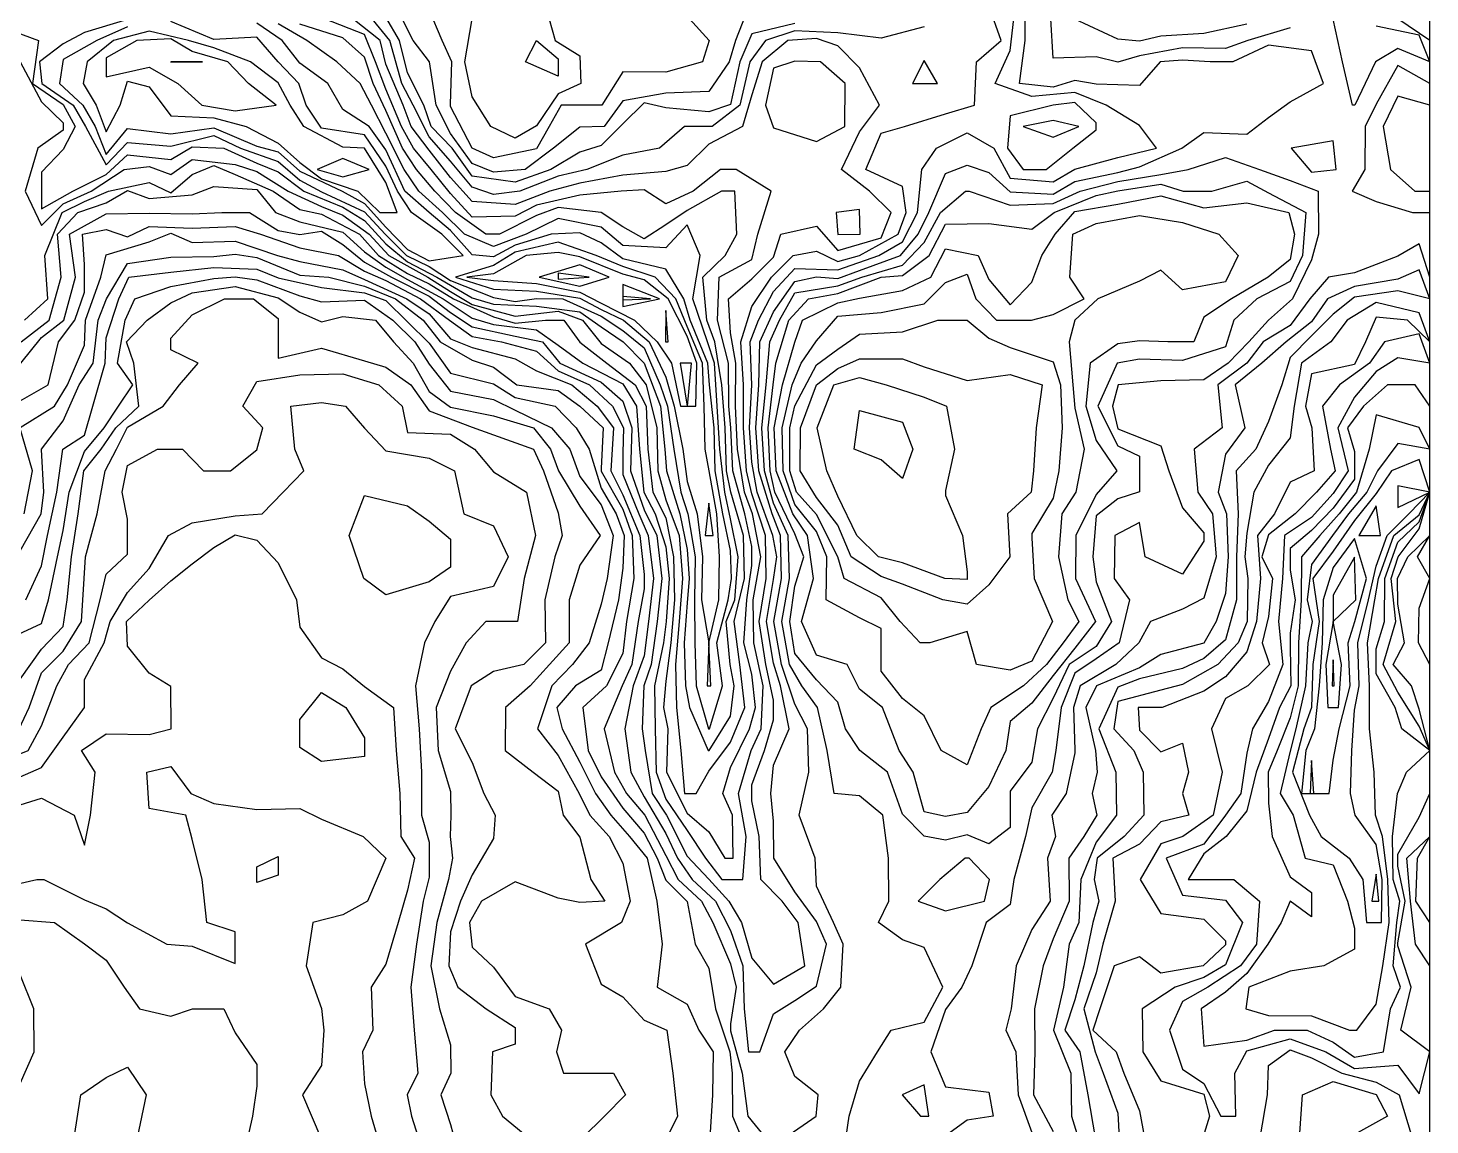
# Model space of a CAD drawing. Header units: metres. Extents: x -40 to 16440, y -40 to 16680.
# Drawn here: x 11230 to 16440, y 2048 to 6126 of the extents above; entities that cross this region are included whole.
import ezdxf

# ---------------------------------------------------------------- set-up
doc = ezdxf.new("R2010")
doc.units = ezdxf.units.M
doc.layers.add('CURVAS_INTERMEDIARIAS_50M', color=8, linetype='CONTINUOUS')
doc.layers.add('CURVAS_MESTRAS_250M', color=1, linetype='CONTINUOUS')

msp = doc.modelspace()

# ---------------------------------------------------------------- linework, layer by layer
at = {"layer": 'CURVAS_INTERMEDIARIAS_50M'}
for points in [[(11203.04, 4880), (11280, 4975.38), (11363.36, 5040), (11406.04, 5200), (11383.8, 5360), (11520, 5435.93), (11680, 5437.3), (11840, 5435.04), (11949.85, 5440), (12053.29, 5440), (12160, 5373.21), (12240, 5359.06), (12320, 5371.12), (12400, 5321.29), (12480, 5256.17), (12580.42, 5200), (12720, 5129.08), (12800, 5068.14), (12880, 5015.25), (13040, 4981.04), (13142.2, 4960), (13206.74, 4880), (13360, 4809.62), (13440, 4739.4), (13474.27, 4640), (13468.88, 4480), (13520, 4334.78), (13566.42, 4240), (13584.8, 4080), (13568.45, 3920), (13545.2, 3760), (13517.81, 3680), (13512.15, 3520), (13523.48, 3440), (13549.51, 3280), (13602.29, 3200), (13680, 3047.02), (13760, 2961.07), (13834.12, 2880), (13881.19, 2800), (13920, 2667.32), (14000, 2571.41), (14117.21, 2640), (14117.21, 2640), (14091.92, 2800), (14032.02, 2880), (13953.35, 2960), (13947.02, 3120), (13920, 3252.46), (13920, 3312.13), (13966.37, 3440), (14000, 3553.89), (14000, 3626.83), (13971.44, 3760), (13947.25, 3920), (13972.55, 4080), (13971.04, 4240), (13920, 4394.32), (13900.46, 4480), (13888.33, 4640), (13889.18, 4800), (13878.43, 4960), (13920, 5091.44), (13992.77, 5200), (14073.46, 5280), (14160, 5296.9), (14240, 5258.21), (14320, 5280.88), (14463.12, 5360), (14493.64, 5440), (14480, 5536.66), (14343.31, 5600), (14400, 5734.75), (14487.65, 5760), (14640, 5807.52), (14747.2, 5840), (14754.85, 6000), (14846.43, 6080), (14800, 6209.41)], [(13920, 6236.17), (13858.72, 6080), (13835.88, 6000), (13760, 5890.19), (13600, 5884.48), (13440, 5855.67), (13371.44, 5760), (13280, 5757.58), (13182.35, 5680), (13076.83, 5600), (12960, 5590.03), (12880, 5623.17), (12800, 5733.5), (12746.33, 5840), (12721.87, 6000), (12661.02, 6080), (12620.04, 6160)], [(14042.11, 2000), (14158.66, 2080), (14166.48, 2160), (14080, 2227.88), (14042.99, 2320), (14096.65, 2400), (14185.68, 2480), (14250.53, 2560), (14259.57, 2720), (14223.09, 2800), (14160, 2935.59), (14155.35, 3040), (14095.69, 3200), (14132.14, 3360), (14126.17, 3520), (14080, 3612.5), (14030.44, 3760), (14001.65, 3920), (14030.42, 4080), (14026.47, 4240), (13994.9, 4320), (13945.87, 4480), (13934.35, 4640), (13946.27, 4800), (13949.44, 4960), (14000, 5070.82), (14080, 5183.48), (14160, 5201.55), (14240, 5195.57), (14320, 5224.53), (14472.35, 5280), (14538.43, 5360), (14578.09, 5440), (14640, 5585.86), (14720, 5616.04), (14800, 5589.66), (14880, 5517.48), (15040, 5508.2), (15120, 5555.82), (15280, 5589.63), (15360, 5609.75), (15518.44, 5680), (15600, 5738.04), (15760, 5731.89), (15840, 5794.09), (15920, 5851.93), (16044.05, 5920), (16000, 6041.41), (15840, 6062.56), (15707.72, 6000), (15623, 6000), (15520, 6006.93), (15437.52, 6000), (15360, 5912.7), (15200, 5917.37), (15120, 5930.62), (15040, 5906), (14913.99, 5920), (14935.52, 6080), (14934.07, 6240)], [(16440, 1920), (16440, 2080), (16440, 2240), (16440, 2400), (16440, 2560), (16440, 2720), (16440, 2880), (16440, 3040), (16440, 3200), (16440, 3360), (16440, 3520), (16440, 3680), (16440, 3840), (16440, 4000), (16440, 4160), (16440, 4320), (16440, 4480), (16440, 4640), (16440, 4800), (16440, 4960), (16440, 5120), (16440, 5280), (16440, 5440), (16440, 5600), (16440, 5760), (16440, 5920), (16440, 6080), (16440, 6240)], [(16440, 1920), (16440, 2080), (16440, 2240), (16440, 2400), (16440, 2560), (16440, 2720), (16440, 2880), (16440, 3040), (16440, 3200), (16440, 3360), (16440, 3520), (16440, 3680), (16440, 3840), (16440, 4000), (16440, 4160), (16440, 4320), (16440, 4480), (16440, 4640), (16440, 4800), (16440, 4960), (16440, 5120), (16440, 5280), (16440, 5440), (16440, 5600), (16440, 5760), (16440, 5920), (16440, 6080), (16440, 6240)], [(16440, 1920), (16440, 2080), (16440, 2240), (16440, 2400), (16440, 2560), (16440, 2720), (16440, 2880), (16440, 3040), (16440, 3200), (16440, 3360), (16440, 3520), (16440, 3680), (16440, 3840), (16440, 4000), (16440, 4160), (16440, 4320), (16440, 4480), (16440, 4640), (16440, 4800), (16440, 4960), (16440, 5120), (16440, 5280), (16440, 5440), (16440, 5600), (16440, 5760), (16440, 5920), (16440, 6080), (16440, 6240)], [(16440, 1920), (16440, 2080), (16440, 2240), (16440, 2400), (16440, 2560), (16440, 2720), (16440, 2880), (16440, 3040), (16440, 3200), (16440, 3360), (16440, 3520), (16440, 3680), (16440, 3840), (16440, 4000), (16440, 4160), (16440, 4320), (16440, 4480), (16440, 4640), (16440, 4800), (16440, 4960), (16440, 5120), (16440, 5280), (16440, 5440), (16440, 5600), (16440, 5760), (16440, 5920), (16440, 6080), (16440, 6240)], [(16440, 1920), (16440, 2080), (16440, 2240), (16440, 2400), (16440, 2560), (16440, 2720), (16440, 2880), (16440, 3040), (16440, 3200), (16440, 3360), (16440, 3520), (16440, 3680), (16440, 3840), (16440, 4000), (16440, 4160), (16440, 4320), (16440, 4480), (16440, 4640), (16440, 4800), (16440, 4960), (16440, 5120), (16440, 5280), (16440, 5440), (16440, 5600), (16440, 5760), (16440, 5920), (16440, 6080), (16440, 6240)], [(16440, 1920), (16440, 2080), (16440, 2240), (16440, 2400), (16440, 2560), (16440, 2720), (16440, 2880), (16440, 3040), (16440, 3200), (16440, 3360), (16440, 3520), (16440, 3680), (16440, 3840), (16440, 4000), (16440, 4160), (16440, 4320), (16440, 4480), (16440, 4640), (16440, 4800), (16440, 4960), (16440, 5120), (16440, 5280), (16440, 5440), (16440, 5600), (16440, 5760), (16440, 5920), (16440, 6080), (16440, 6240)], [(16440, 1920), (16440, 2080), (16440, 2240), (16440, 2400), (16440, 2560), (16440, 2720), (16440, 2880), (16440, 3040), (16440, 3200), (16440, 3360), (16440, 3520), (16440, 3680), (16440, 3840), (16440, 4000), (16440, 4160), (16440, 4320), (16440, 4480), (16440, 4640), (16440, 4800), (16440, 4960), (16440, 5120), (16440, 5280), (16440, 5440), (16440, 5600), (16440, 5760), (16440, 5920), (16440, 6080), (16440, 6240)], [(16440, 1920), (16440, 2080), (16440, 2240), (16440, 2400), (16440, 2560), (16440, 2720), (16440, 2880), (16440, 3040), (16440, 3200), (16440, 3360), (16440, 3520), (16440, 3680), (16440, 3840), (16440, 4000), (16440, 4160), (16440, 4320), (16440, 4480), (16440, 4640), (16440, 4800), (16440, 4960), (16440, 5120), (16440, 5280), (16440, 5440), (16440, 5600), (16440, 5760), (16440, 5920), (16440, 6080), (16440, 6240)], [(16440, 1920), (16440, 2080), (16440, 2240), (16440, 2400), (16440, 2560), (16440, 2720), (16440, 2880), (16440, 3040), (16440, 3200), (16440, 3360), (16440, 3520), (16440, 3680), (16440, 3840), (16440, 4000), (16440, 4160), (16440, 4320), (16440, 4480), (16440, 4640), (16440, 4800), (16440, 4960), (16440, 5120), (16440, 5280), (16440, 5440), (16440, 5600), (16440, 5760), (16440, 5920), (16440, 6080), (16440, 6240)], [(16440, 1920), (16440, 2080), (16440, 2240), (16440, 2400), (16440, 2560), (16440, 2720), (16440, 2880), (16440, 3040), (16440, 3200), (16440, 3360), (16440, 3520), (16440, 3680), (16440, 3840), (16440, 4000), (16440, 4160), (16440, 4320), (16440, 4480), (16440, 4640), (16440, 4800), (16440, 4960), (16440, 5120), (16440, 5280), (16440, 5440), (16440, 5600), (16440, 5760), (16440, 5920), (16440, 6080), (16440, 6240)], [(11200, 4740.15), (11305.2, 4800), (11342.7, 4960), (11403.32, 5040), (11440, 5143.9), (11440, 5246.86), (11432.48, 5360), (11520, 5377.76), (11600, 5350.18), (11680, 5387.99), (11840, 5382.75), (12000, 5388.92), (12093.23, 5360), (12240, 5308.85), (12383.28, 5280), (12480, 5222.52), (12560, 5187.4), (12688.52, 5120), (12796.72, 5040), (12880, 4979.47), (12988.81, 4960), (13120, 4924.54), (13200, 4851.29), (13316.58, 4800), (13402.15, 4720), (13443.32, 4640), (13440, 4546.34), (13440, 4466.06), (13500.15, 4320), (13534.26, 4240), (13553.92, 4080), (13535.44, 3920), (13520, 3792.25), (13478.15, 3680), (13447.31, 3520), (13469.6, 3360), (13520, 3267.19), (13600, 3131.31), (13643.6, 3040), (13697.69, 2960), (13784.7, 2880), (13840, 2770.99), (13885.84, 2640), (13891.56, 2480), (13907.6, 2320), (13949.36, 2320), (13949.36, 2320), (14000, 2461.52), (14080, 2510.06), (14160, 2563.51), (14197.21, 2720), (14160, 2803.86), (14080, 2915.13), (14001.29, 3040), (14000, 3177.35), (13990.71, 3280), (14000, 3385.1), (14059.03, 3520), (14025.77, 3680), (14000, 3764.33), (13974.38, 3920), (14000, 4075.59), (14012.53, 4160), (13998.26, 4240), (13939.79, 4400), (13920, 4512.7), (13911.46, 4640), (13919.75, 4800), (13913.14, 4960), (13945.12, 5040), (14000, 5146.15), (14080, 5232.06), (14240, 5226.61), (14392.15, 5280), (14480, 5331.05), (14535.79, 5440), (14551.07, 5600), (14605.9, 5680), (14720, 5736.41), (14819.23, 5680), (14880, 5568.51), (15040, 5554.36), (15120, 5601.18), (15280, 5645.06), (15423.33, 5680), (15360, 5764.25), (15236.51, 5840), (15120, 5886.58), (14960, 5871.16), (14824.69, 5920), (14880, 6043.03), (14893.58, 6160)], [(11203.88, 4960), (11307.79, 5040), (11352.9, 5200), (11339.82, 5360), (11414.66, 5440), (11520, 5476.02), (11600, 5521.87), (11680, 5492.47), (11840, 5505.5), (11920, 5537.61), (12080, 5526.46), (12149.83, 5440), (12240, 5406.22), (12400, 5367.76), (12480, 5293.95), (12560, 5237.19), (12640, 5191.21), (12773.04, 5120), (12880, 5047.76), (12960, 5024.42), (13120, 5004.22), (13200, 4946.88), (13291.52, 4880), (13440, 4802.76), (13491.1, 4720), (13501.9, 4560), (13518.8, 4400), (13560.41, 4320), (13600, 4196.81), (13612.55, 4080), (13601.08, 3920), (13591.45, 3840), (13557.48, 3680), (13560.85, 3520), (13564.23, 3360), (13600, 3259.51), (13680, 3142.64), (13747.33, 3040), (13807.94, 2960), (13885.95, 2960), (13885.95, 2960), (13898.58, 3120), (13870.48, 3280), (13917.47, 3440), (13954.27, 3520), (13961.59, 3680), (13926.69, 3840), (13924.72, 4000), (13953.08, 4160), (13922.55, 4320), (13892.49, 4400), (13866.75, 4560), (13859.44, 4720), (13860.28, 4880), (13840, 4992.92), (13832.8, 5120), (13920, 5193.19), (14000, 5274.09), (14027.06, 5360), (14160, 5389.39), (14240, 5298.73), (14400, 5346.72), (14437.95, 5440), (14356.85, 5520), (14252.97, 5600), (14320, 5739.82), (14394.03, 5840), (14320, 5977.81), (14240, 6059.95), (14160, 6086.81), (14054.08, 6080), (13958.51, 6000), (13920, 5878.33), (13884.56, 5760), (13760, 5694.74), (13680, 5615.12), (13600, 5592.99), (13440, 5579.1), (13280, 5549.29), (13168.69, 5520), (13040, 5470.71), (12880, 5481.24), (12800, 5570.62), (12720, 5672.43), (12653.27, 5760), (12624.11, 5840), (12560, 5991.44), (12538.29, 6080), (12436.5, 6160)], [(11600, 6157.46), (11440, 6109.37), (11360, 6067.95), (11272.76, 6000), (11281, 5920), (11398.15, 5840), (11442.8, 5760), (11520, 5617), (11600, 5700.3), (11760, 5686.76), (11920, 5727.19), (12019.41, 5680), (12160, 5629.49), (12240, 5561.11), (12320, 5517.38), (12480, 5442.54), (12556.96, 5360), (12636.45, 5280), (12720, 5239.41), (12800, 5188.02), (12960, 5124.06), (13040, 5109.84), (13120, 5120.3), (13217.85, 5120), (13360, 5054.86), (13440, 5001.74), (13520, 4936.89), (13578.94, 4800), (13605.94, 4720), (13629.93, 4560), (13655.44, 4400), (13682.34, 4320), (13709.58, 4160), (13706.59, 4000), (13708.4, 3840), (13713.26, 3680), (13758.16, 3520), (13761.95, 3520), (13761.95, 3520), (13811.32, 3680), (13789.46, 3840), (13831.43, 4000), (13844.75, 4080), (13840, 4183.87), (13812, 4320), (13782.93, 4480), (13779.2, 4640), (13762.01, 4800), (13756.02, 4880), (13690.59, 5040), (13666.97, 5120), (13600, 5229.32), (13440, 5268.63), (13360, 5327.08), (13280, 5365.08), (13174.29, 5360), (13040, 5319.25), (12960, 5275.03), (12880, 5283.54), (12800, 5373.49), (12720, 5440.87), (12630.36, 5520), (12560, 5673.35), (12497.6, 5760), (12400, 5823.72), (12343.79, 5920), (12240, 5995.34), (12173.87, 6080), (12080, 6144.18)], [(11600, 6130.12), (11485.93, 6080), (11360, 6009.44), (11347.22, 5920), (11433.86, 5840), (11478.96, 5760), (11520, 5656.35), (11600, 5752.28), (11760, 5732.65), (11920, 5755.64), (12080, 5687.47), (12160, 5665.6), (12240, 5593.9), (12397.2, 5520), (12480, 5474.43), (12560, 5386.13), (12640, 5302.68), (12720, 5260.23), (12846.67, 5280), (12846.67, 5280), (12767.1, 5360), (12654.49, 5440), (12602.72, 5520), (12560, 5612.28), (12480, 5729.43), (12320, 5753.63), (12262.96, 5840), (12235.8, 5920), (12159.95, 6000), (12080, 6092.89), (11920, 6083.96), (11760, 6150.71)], [(14560, 6130.16), (14400, 6087.97), (14240, 6107.89), (14080, 6115.25), (13970.86, 6080), (13912.93, 6000), (13875.43, 5840), (13771.98, 5760), (13697.19, 5760), (13669.43, 5760), (13576.65, 5680), (13440, 5653.5), (13306.88, 5600), (13200, 5574.91), (13058.06, 5520), (12960, 5507.59), (12880, 5535.1), (12800, 5630.9), (12720, 5721.43), (12661.69, 5840), (12618.91, 5920), (12574.72, 6080), (12509.25, 6160)], [(14080, 6142.99), (13920, 6104.43), (13875.62, 6000), (13840, 5842.16), (13760, 5814.87), (13600, 5829.6), (13520, 5848.01), (13440, 5770.2), (13360, 5689.57), (13280, 5664.46), (13172.46, 5600), (13040, 5553.12), (12880, 5575.85), (12806.47, 5680), (12728.3, 5760), (12700.72, 5840), (12640, 5960.14), (12610.82, 6080), (12560, 6167.08)], [(15760, 6140.44), (15600, 6106.11), (15440, 6096.35), (15360, 6076.84), (15280, 6085.27), (15120, 6159.4)], [(16440, 1920), (16440, 2080), (16440, 2240), (16440, 2400), (16440, 2560), (16440, 2720), (16440, 2880), (16440, 3040), (16440, 3200), (16440, 3360), (16440, 3520), (16440, 3680), (16440, 3840), (16440, 4000), (16440, 4160), (16440, 4320), (16440, 4480), (16440, 4640), (16440, 4800), (16440, 4960), (16440, 5120), (16440, 5280), (16440, 5440), (16440, 5600), (16440, 5760), (16440, 5920), (16440, 6080), (16321.14, 6160)], [(16440, 2000), (16440, 2160), (16440, 2320), (16440, 2480), (16440, 2640), (16440, 2800), (16440, 2960), (16440, 3120), (16440, 3280), (16440, 3440), (16440, 3600), (16440, 3760), (16440, 3920), (16440, 4080), (16440, 4240), (16440, 4400), (16440, 4560), (16440, 4720), (16440, 4880), (16440, 5040), (16440, 5200), (16440, 5360), (16440, 5520), (16440, 5680), (16440, 5840), (16440, 6000), (16440, 6160)], [(11120, 6134.08), (11268.5, 6080), (11246.68, 5920), (11360, 5842.42), (11404.96, 5760), (11360, 5674.05), (11280, 5590.48), (11280, 5454.08), (11396.68, 5520), (11520, 5581.32), (11600, 5654.4), (11760, 5637.3), (11840, 5684.19), (11957.9, 5680), (12080, 5623.63), (12160, 5591.89), (12255.05, 5520), (12400, 5460.66), (12480, 5411.01), (12560, 5323.45), (12640, 5256.35), (12748.89, 5200), (12880, 5122.9), (12960, 5099.33), (13120, 5091.77), (13280, 5071.04), (13360, 5015.41), (13441.67, 4960), (13520.06, 4880), (13579.91, 4720), (13596.53, 4560), (13602.96, 4480), (13652.61, 4320), (13680, 4187.46), (13687.39, 4080), (13680, 3988.93), (13668.73, 3840), (13673.27, 3680), (13688.05, 3600), (13757.93, 3440), (13760.69, 3440), (13760.69, 3440), (13840, 3567.21), (13853.87, 3680), (13839.26, 3760), (13824.29, 3920), (13856.8, 4000), (13869.59, 4160), (13840, 4301.33), (13819.55, 4400), (13800.83, 4560), (13790.75, 4720), (13780.91, 4880), (13754.48, 4960), (13700.52, 5120), (13727.61, 5280), (13680, 5394.93), (13600, 5309.6), (13440, 5317.81), (13360, 5386.4), (13200, 5417.52), (13080.94, 5360), (12960, 5313.59), (12851.83, 5360), (12770.25, 5440), (12682.76, 5520), (12627.46, 5600), (12560, 5735.91), (12505.94, 5840), (12464.7, 5920), (12377.51, 6000), (12265.77, 6080), (12160, 6142.35)], [(11200.56, 6000), (11280, 5851.98), (11360, 5773.18), (11360, 5746.8), (11265.83, 5680), (11218.88, 5520), (11280, 5392.04), (11360, 5473), (11464.46, 5520), (11587.34, 5600), (11680, 5611.65), (11760, 5581.43), (11840, 5637.5), (12000, 5618.88), (12080, 5592.46), (12196.51, 5520), (12320, 5462.62), (12400, 5430.79), (12498.2, 5360), (12570.31, 5280), (12715.09, 5200), (12800, 5146.67), (12880, 5098.09), (13040, 5055.03), (13200, 5073.82), (13290.67, 5040), (13360, 4952.95), (13465.36, 4880), (13526.55, 4800), (13566.5, 4640), (13570.23, 4480), (13600, 4372.65), (13650.04, 4240), (13662, 4080), (13650.14, 3920), (13636.49, 3760), (13639.93, 3600), (13656.47, 3440), (13669.52, 3280), (13712.56, 3280), (13712.56, 3280), (13760, 3362.85), (13840, 3471.43), (13894.03, 3600), (13874.97, 3760), (13854.28, 3920), (13892.11, 4080), (13888.7, 4240), (13841.77, 4400), (13826.08, 4480), (13820.98, 4640), (13808, 4800), (13782.36, 4960), (13752.53, 5040), (13737.94, 5200), (13820.55, 5280), (13864.63, 5360), (13856.86, 5520), (13807.58, 5520), (13680, 5448.06), (13600, 5395.1), (13520, 5343.08), (13440, 5386.49), (13360, 5440.55), (13200, 5459.08), (13120, 5429.7), (12982.01, 5360), (12930.79, 5360), (12818.41, 5440), (12741.6, 5520), (12673.31, 5600), (12621.38, 5680), (12560, 5819.83), (12512, 5920), (12480, 6018.39), (12400, 6090.29), (12240, 6140.44)], [(16440, 2000), (16440, 2160), (16440, 2320), (16440, 2480), (16440, 2640), (16440, 2800), (16440, 2960), (16440, 3120), (16440, 3280), (16440, 3440), (16440, 3600), (16440, 3760), (16440, 3920), (16440, 4080), (16440, 4240), (16440, 4400), (16440, 4560), (16440, 4720), (16440, 4880), (16440, 5040), (16440, 5200), (16440, 5360), (16440, 5520), (16440, 5680), (16440, 5840), (16440, 6000), (16400, 6100.26), (16240, 6133.19)], [(11200, 4641.47), (11328.51, 4720), (11375.89, 4800), (11440, 4947.43), (11443.83, 5040), (11500.56, 5200), (11520, 5282.84), (11680, 5331.13), (11760, 5363.45), (11840, 5328.25), (12000, 5333.72), (12157.04, 5280), (12240, 5258.33), (12400, 5226.9), (12480, 5191.81), (12637.03, 5120), (12720, 5063.85), (12800, 4970.21), (12880, 4938.39), (13040, 4896.31), (13120, 4851.93), (13251.05, 4800), (13345.46, 4720), (13405.92, 4640), (13396.2, 4480), (13440, 4390.62), (13503.79, 4240), (13520, 4094.02), (13520, 4040.77), (13497.21, 3920), (13473.63, 3760), (13437.8, 3680), (13370.78, 3520), (13409.6, 3360), (13453.79, 3280), (13522.57, 3200), (13600, 3050.14), (13646.12, 2960), (13733.22, 2880), (13775.31, 2800), (13840, 2647.34), (13862.17, 2560), (13840, 2423.41), (13840, 2397.16), (13883.48, 2240), (13904.41, 2080), (13970.91, 2000)], [(16440, 2000), (16440, 2160), (16440, 2320), (16440, 2480), (16440, 2640), (16440, 2800), (16440, 2960), (16440, 3120), (16440, 3280), (16440, 3440), (16440, 3600), (16440, 3760), (16440, 3920), (16440, 4080), (16440, 4240), (16440, 4400), (16440, 4560), (16440, 4720), (16440, 4880), (16440, 5040), (16440, 5200), (16400, 5324.2), (16320, 5277.5), (16160, 5215.88), (16062.74, 5200), (15993.18, 5120), (15920, 5019.89), (15819.66, 4960), (15760, 4879.88), (15651.96, 4800), (15667.68, 4640), (15563.08, 4560), (15577.74, 4400), (15632.07, 4320), (15645.08, 4160), (15600, 4005.85), (15520, 3966.15), (15400.79, 3920), (15358.07, 3840), (15272.64, 3760), (15140.47, 3680), (15115.51, 3600), (15120, 3442.79), (15120, 3431.77), (15088.59, 3280), (15034.83, 3200), (15047.75, 3120), (15019.07, 3040), (15028.28, 2880), (14960, 2774.55), (14902.42, 2640), (14883.42, 2480), (14863.88, 2400), (14900.34, 2320), (14909.74, 2160), (14960, 2020.08)], [(11221.61, 4000), (11280, 4126.77), (11302.69, 4240), (11336.88, 4400), (11358.98, 4560), (11440, 4612.49), (11470.25, 4720), (11516.85, 4880), (11520, 4973.97), (11567.76, 5120), (11604.63, 5200), (11760, 5218.85), (11920, 5236.31), (12080, 5230.31), (12160, 5197.09), (12320, 5161.34), (12480, 5142.28), (12560, 5112.85), (12640, 5033.95), (12720, 4954.01), (12800, 4843.06), (12960, 4802.97), (13040, 4753.04), (13188.89, 4720), (13267.34, 4640), (13314.82, 4560), (13360, 4415.32), (13415.44, 4320), (13445.5, 4240), (13440, 4118.21), (13423.75, 4000), (13385.86, 3840), (13360, 3738.24), (13263.97, 3680), (13194.87, 3600), (13215.46, 3520), (13280, 3396.73), (13338.48, 3280), (13396.31, 3200), (13464.83, 3120), (13530.24, 3040), (13566.83, 2880), (13587.07, 2720), (13568.24, 2560), (13680, 2496.46), (13723.36, 2400), (13776.63, 2320), (13773.39, 2160), (13763.59, 2000)], [(16440, 1920), (16440, 2080), (16440, 2240), (16440, 2400), (16440, 2560), (16440, 2720), (16440, 2880), (16440, 3040), (16440, 3200), (16440, 3360), (16440, 3520), (16440, 3680), (16440, 3840), (16440, 4000), (16440, 4160), (16440, 4320), (16440, 4480), (16440, 4640), (16440, 4800), (16440, 4960), (16440, 5120), (16400, 5226.7), (16320, 5192.63), (16160, 5164.97), (16058.79, 5120), (16000, 5033.56), (15905.25, 4960), (15815.06, 4880), (15716.53, 4800), (15752.6, 4640), (15680, 4542), (15652.69, 4400), (15683.97, 4320), (15690.44, 4160), (15680, 4023.23), (15645.64, 3920), (15600, 3838.88), (15440, 3797.2), (15360, 3747.71), (15201.12, 3680), (15161.02, 3600), (15196.39, 3440), (15203.75, 3360), (15184.45, 3280), (15202.07, 3200), (15153.57, 3120), (15098.25, 3040), (15099.65, 2880), (15040, 2740.35), (15002.5, 2640), (14970.57, 2480), (14971.72, 2320), (14966.05, 2160), (15040, 2023.34)], [(11123.28, 3840), (11280, 3912.44), (11306.36, 4000), (11339.32, 4160), (11360, 4257.75), (11382.61, 4400), (11440, 4552.31), (11513.19, 4640), (11566.63, 4720), (11618.99, 4800), (11562.71, 4880), (11590.27, 5040), (11626.95, 5120), (11760, 5165.8), (11920, 5195.32), (12000, 5200.99), (12080, 5189.47), (12240, 5130.79), (12320, 5108.45), (12480, 5115), (12585.16, 5040), (12666.82, 4960), (12720, 4876.39), (12800, 4776.27), (12960, 4745.31), (13040, 4706.03), (13175.68, 4640), (13243.2, 4560), (13280, 4459.09), (13360, 4353.58), (13403.85, 4240), (13381.77, 4080), (13360, 3983.93), (13315.62, 3840), (13253.01, 3760), (13176.3, 3680), (13123.19, 3520), (13200, 3421.17), (13278.38, 3280), (13317.56, 3200), (13389.11, 3120), (13440, 3021.58), (13468.13, 2880), (13435.44, 2800), (13302.2, 2720), (13360, 2571.24), (13440, 2524.56), (13520, 2437.12), (13604.23, 2400), (13626.35, 2240), (13643.4, 2080), (13600, 1993.06)], [(11200, 3705.16), (11280, 3816.21), (11360, 3901.3), (11375.64, 4000), (11390.74, 4160), (11416.43, 4320), (11437.18, 4480), (11502.2, 4560), (11556.29, 4640), (11641.96, 4720), (11623.4, 4880), (11595.17, 4960), (11672.56, 5040), (11760, 5104.63), (11840, 5141.08), (12000, 5164.82), (12160, 5122.85), (12240, 5069.6), (12320, 5033.55), (12400, 5054.16), (12520.98, 5040), (12588.48, 4960), (12661.26, 4880), (12720, 4775.14), (12800, 4716.69), (12960, 4683.9), (13108.46, 4640), (13172.1, 4560), (13200.71, 4480), (13280, 4348.86), (13356.6, 4240), (13280, 4128.7), (13241.52, 4000), (13241.13, 3840), (13168.43, 3760), (13096.44, 3680), (13003.76, 3600), (13002.76, 3440), (13106.75, 3360), (13200, 3289.36), (13218.45, 3200), (13280, 3117.69), (13320.82, 2960), (13373.49, 2880), (13280, 2874.69), (13200, 2891.28), (13040, 2951.46), (12914.71, 2880), (12870.73, 2800), (12880, 2708.25), (12960, 2634.29), (13040, 2525.52), (13166.47, 2480), (13211.86, 2400), (13193.91, 2320), (13219.71, 2240), (13322.7, 2240), (13405.87, 2240), (13449.69, 2160), (13372.57, 2080), (13290.28, 2000)], [(11197.25, 3520), (11234.47, 3600), (11280, 3728.92), (11360, 3808.87), (11428.96, 3920), (11439.01, 4080), (11443.97, 4160), (11486.75, 4320), (11516.95, 4480), (11558.81, 4560), (11600, 4641.92), (11731.63, 4720), (11792.55, 4800), (11861.49, 4880), (11760, 4929.91), (11760, 4972.98), (11840, 5059.9), (11960.04, 5120), (12067.99, 5120), (12160, 5046.53), (12160, 5023.42), (12160, 4899.15), (12320, 4936.16), (12480, 4889.41), (12560, 4865.5), (12652.14, 4800), (12720, 4702.76), (12880, 4642.28), (12960, 4613.16), (13107.82, 4560), (13145.95, 4480), (13200, 4323.27), (13214.33, 4240), (13187.27, 4160), (13151.05, 4000), (13152.52, 3840), (13072.57, 3760), (12960, 3734.17), (12877.23, 3680), (12816.88, 3520), (12880, 3395.57), (12923.72, 3280), (12965.85, 3200), (12960, 3112.7), (12880, 2977.69), (12836.66, 2880), (12800, 2765.32), (12793.87, 2640), (12827.43, 2560), (12932.76, 2480), (13040, 2410.29), (13040, 2348.29), (12956.2, 2320), (12950.28, 2160), (12993.56, 2080), (13091.52, 2000)], [(16440, 1920), (16440, 2080), (16440, 2240), (16440, 2400), (16440, 2560), (16440, 2720), (16440, 2880), (16440, 3040), (16440, 3200), (16440, 3360), (16440, 3520), (16440, 3680), (16440, 3840), (16440, 4000), (16440, 4160), (16440, 4320), (16440, 4480), (16440, 4640), (16440, 4800), (16440, 4960), (16440, 5120), (16320, 5149.51), (16160, 5125.55), (16080, 5062.26), (16000, 4981.57), (15920, 4901.82), (15889.76, 4800), (15840, 4662.85), (15793.48, 4560), (15719.49, 4480), (15727.14, 4320), (15721.24, 4160), (15721.63, 4000), (15680, 3851.71), (15600, 3781.74), (15520, 3744.83), (15360, 3706), (15280, 3675.33), (15209.42, 3520), (15272.05, 3360), (15274.65, 3200), (15200, 3099.56), (15142.03, 2960), (15134.58, 2800), (15099.13, 2720), (15078.27, 2560), (15041.49, 2400), (15104.87, 2240), (15107.2, 2080), (15133.08, 2000)], [(16440, 1920), (16440, 2080), (16440, 2240), (16440, 2400), (16440, 2560), (16440, 2720), (16440, 2880), (16440, 3040), (16440, 3200), (16440, 3360), (16440, 3520), (16440, 3680), (16440, 3840), (16440, 4000), (16440, 4160), (16440, 4320), (16440, 4480), (16440, 4640), (16440, 4800), (16440, 4960), (16400, 5067.07), (16240, 5106.12), (16131.99, 5040), (16071.29, 4960), (15962.91, 4880), (15935.58, 4720), (15920, 4603.13), (15840, 4501.5), (15785.43, 4400), (15760, 4248.63), (15752.03, 4160), (15762.67, 4080), (15760.3, 3920), (15727.13, 3840), (15651.89, 3760), (15520, 3685.06), (15440, 3664.75), (15280, 3621.62), (15265.42, 3520), (15339.03, 3440), (15374.73, 3360), (15376.83, 3200), (15303.68, 3120), (15203.42, 3040), (15192.18, 2960), (15208.81, 2880), (15187.17, 2800), (15153.95, 2640), (15120, 2512.87), (15082.92, 2400), (15139.25, 2320), (15168.49, 2160), (15195.84, 2000)], [(16440, 2000), (16440, 2160), (16440, 2320), (16440, 2480), (16440, 2640), (16440, 2800), (16387.39, 2880), (16393.21, 3040), (16440, 3120), (16440, 3280), (16440, 3440), (16440, 3600), (16440, 3760), (16397.61, 3840), (16400, 3969.02), (16440, 4080), (16393.51, 4160), (16440, 4240), (16440, 4400), (16440, 4560), (16440, 4720), (16440, 4880), (16400, 4989.61), (16271.56, 4960), (16214.85, 4880), (16103.6, 4800), (16040.18, 4720), (16070.72, 4560), (16087.11, 4480), (16018.12, 4400), (15938.71, 4320), (15840, 4241.4), (15815.34, 4160), (15854.64, 4080), (15840, 3938.68), (15816.62, 3840), (15843.53, 3760), (15762.93, 3680), (15680, 3632.98), (15628.56, 3520), (15667.25, 3360), (15634.14, 3200), (15521.83, 3120), (15440, 3093.51), (15362.67, 2960), (15440, 2833.6), (15600, 2812.92), (15680, 2732.16), (15680, 2717.29), (15597.45, 2640), (15440, 2612.48), (15360, 2672.43), (15266.75, 2640), (15213.68, 2480), (15186.76, 2400), (15273.43, 2320), (15301.99, 2240), (15360, 2099.68), (15378.74, 2000)], [(16440, 2000), (16440, 2160), (16440, 2320), (16440, 2480), (16440, 2640), (16386.29, 2720), (16367.6, 2880), (16354.56, 3040), (16440, 3120), (16440, 3280), (16440, 3440), (16400, 3593.77), (16371.33, 3680), (16302.72, 3760), (16345.9, 3840), (16320, 3983.82), (16319.75, 4080), (16357.53, 4160), (16440, 4240), (16440, 4400), (16440, 4560), (16440, 4720), (16440, 4880), (16320, 4899.72), (16240, 4848.93), (16160, 4753.76), (16097.17, 4640), (16136.08, 4480), (16080, 4396.15), (16000, 4306.11), (15898.9, 4240), (15892.36, 4080), (15876.61, 3920), (15893.71, 3760), (15840, 3622.51), (15779.99, 3520), (15760, 3430.52), (15737.69, 3280), (15679.61, 3200), (15600, 3091.48), (15460.19, 3040), (15520, 2901.62), (15680, 2883.62), (15742.92, 2800), (15680, 2642.89), (15600, 2595.82), (15493.44, 2560), (15371.03, 2480), (15372.73, 2320), (15440, 2212.09), (15600, 2162.41), (15620.11, 2080), (15596.49, 2000)], [(11200, 3342.02), (11280, 3376.32), (11360, 3489.27), (11440, 3599.51), (11440, 3602.63), (11440, 3703.87), (11513.09, 3840), (11535.19, 3920), (11600, 4026.98), (11680, 4116.92), (11751.24, 4240), (11840, 4286.23), (12000, 4313.1), (12099.66, 4320), (12178.15, 4400), (12254.47, 4480), (12221.86, 4560), (12206, 4720), (12320, 4733.81), (12409.61, 4720), (12480, 4638.39), (12560, 4554.21), (12720, 4526.74), (12814.4, 4480), (12850, 4320), (12960, 4274.96), (13013.6, 4160), (12960, 4049.83), (12800, 4012.34), (12741.86, 3920), (12703.85, 3840), (12670.38, 3680), (12683.75, 3520), (12692.51, 3360), (12692.59, 3200), (12720, 3099.32), (12720, 2969.49), (12698.59, 2880), (12673.25, 2720), (12652.58, 2560), (12664.32, 2400), (12678.13, 2240), (12639.14, 2160), (12655.02, 2080), (12705.82, 1920)], [(11215.27, 4320), (11246.45, 4480), (11200, 4637.44)], [(11120, 3213.75), (11280, 3262.68), (11401.11, 3200), (11440, 3088.2), (11462.11, 3200), (11479.51, 3360), (11428.04, 3440), (11520, 3501.46), (11680, 3499.32), (11761.55, 3520), (11760, 3677.48), (11680, 3727.93), (11600, 3827.73), (11595.91, 3920), (11680, 3998.83), (11760, 4070.82), (11840, 4134), (11920, 4194.38), (12000, 4242.37), (12080, 4222.63), (12160, 4138.02), (12227.88, 4000), (12240, 3898.5), (12320, 3785.13), (12400, 3743.84), (12480, 3678.47), (12587.61, 3600), (12597.96, 3440), (12611.54, 3280), (12615.24, 3120), (12666.03, 3040), (12640, 2921.21), (12605.82, 2800), (12560, 2645.68), (12504.94, 2560), (12511.79, 2400), (12473.14, 2320), (12480, 2200.95), (12505.61, 2080), (12552.03, 1920)], [(11120, 2928.48), (11262.27, 2960), (11288.99, 2960), (11440, 2884.51), (11520, 2851.51), (11600, 2799.77), (11745.84, 2720), (11840, 2712.15), (12000, 2647.51), (12000, 2766.07), (11893.8, 2800), (11876.73, 2960), (11840, 3110.64), (11815.89, 3200), (11680, 3224.66), (11671.03, 3360), (11760, 3380.55), (11834.47, 3280), (11920, 3242.93), (12080, 3220.08), (12240, 3224.16), (12320, 3184.27), (12475.6, 3120), (12560, 3040.08), (12560, 3039.83), (12491.57, 2880), (12400, 2828.66), (12288.14, 2800), (12263.23, 2640), (12320, 2480.44), (12329.58, 2400), (12320, 2268.62), (12250.36, 2160), (12318.02, 2000)], [(11200, 2809.92), (11328.53, 2800), (11440, 2721.76), (11520, 2660.51), (11586.7, 2560), (11644.04, 2480), (11760, 2452.14), (11840.5, 2480), (11957.85, 2480), (12000, 2390.24), (12080, 2272.31), (12080, 2192.23), (12064.4, 2080), (12027.65, 1920)], [(11200, 2201.6), (11253.1, 2320), (11251.53, 2480), (11200, 2606.19)], [(15808.78, 2000), (15836, 2160), (15840, 2268.53), (15920, 2326.84), (16000, 2296.73), (16113.09, 2240), (16240, 2206.33), (16325.58, 2160), (16373.77, 2000)]]:
    msp.add_lwpolyline(points, dxfattribs=at)
for points in [[(13040, 5716.5), (12950.23, 5760), (12880, 5870.41), (12853.77, 6000), (12879.99, 6160), (12960, 6193.76), (13040, 6241.37), (13143.98, 6240), (13188.67, 6080), (13280, 6022.7), (13284.7, 5920), (13200, 5881.55), (13120, 5762.04), (13040, 5716.5)], [(12151.87, 5840), (12049.32, 5920), (11972.77, 6000), (11840, 6039.4), (11760, 6086.05), (11633.65, 6080), (11520, 6015.07), (11520, 5944.4), (11680, 5981.28), (11786.84, 5920), (11875.98, 5840), (12000, 5817.79), (12151.87, 5840)], [(13200, 5947.32), (13078.26, 6000), (13120, 6080.01), (13200, 6011.88), (13200, 5947.32)], [(11877.6, 6000), (11760, 6000.07), (11760, 5999.95), (11877.6, 6000)], [(14610.26, 5920), (14560, 6005.64), (14517.01, 5920), (14610.26, 5920)], [(16440, 5440), (16440, 5600), (16440, 5760), (16440, 5920), (16320, 5987.49), (16240, 5843.69), (16199.39, 5760), (16197.93, 5600), (16151.22, 5520), (16240, 5481.81), (16375.62, 5440), (16440, 5440)], [(15013.64, 5600), (15112.93, 5680), (15200, 5747.6), (15200, 5773.29), (15120, 5849.7), (15040, 5839.79), (14880, 5800.33), (14869.99, 5680), (14928.54, 5600), (15013.64, 5600)], [(16440, 5520), (16440, 5680), (16440, 5840), (16320, 5873.36), (16265.55, 5760), (16293.63, 5600), (16383.87, 5520), (16440, 5520)], [(15135.15, 5760), (15040, 5782.98), (14928.46, 5760), (15040, 5720.42), (15135.15, 5760)], [(16091.68, 5600), (16080, 5707), (15923.94, 5680), (16000, 5590.93), (16091.68, 5600)], [(12497.59, 5600), (12400, 5640.88), (12304.25, 5600), (12400, 5573.51), (12497.59, 5600)], [(14800, 3093.36), (14720, 3126.2), (14640, 3106.71), (14560, 3121.87), (14480, 3203.39), (14423.9, 3360), (14321.76, 3440), (14267.45, 3520), (14240, 3619.8), (14160, 3703.33), (14080, 3800.82), (14060.93, 3920), (14080, 4051.6), (14113.13, 4160), (14080, 4246.12), (14005.52, 4400), (13987.64, 4480), (13979.87, 4640), (13999.23, 4800), (14008.54, 4880), (14056.81, 5040), (14130.63, 5120), (14240, 5139.43), (14399.95, 5200), (14480, 5206.36), (14578.38, 5280), (14640, 5397.01), (14800, 5399.34), (14960, 5378.94), (15042.88, 5440), (15200, 5503.88), (15280, 5520.98), (15440, 5545.51), (15522.99, 5520), (15629.03, 5520), (15760, 5557.01), (15840, 5512.98), (15978.13, 5440), (15965.77, 5280), (15920, 5183.73), (15796.36, 5120), (15711.58, 5040), (15680, 4940.46), (15520, 4889.76), (15360, 4895.58), (15277.17, 4880), (15205.36, 4720), (15280, 4572.53), (15360, 4534.37), (15360, 4402.21), (15280, 4375.17), (15200, 4312.78), (15187.39, 4160), (15200, 4067.28), (15255.97, 3920), (15200, 3826.65), (15099.56, 3760), (15040, 3634.82), (14981.94, 3520), (14960, 3396.38), (14880, 3289.05), (14880, 3259.7), (14880, 3154.08), (14800, 3093.36)], [(14640, 3195.25), (14560, 3211.67), (14519.33, 3360), (14466.98, 3440), (14405.84, 3600), (14320, 3668.51), (14274.57, 3760), (14160, 3794.1), (14103.76, 3920), (14148.77, 4080), (14127.1, 4240), (14072.4, 4320), (14010.35, 4480), (14003.33, 4640), (14034.35, 4800), (14080, 4958.1), (14107.62, 5040), (14240, 5104.54), (14320, 5121.5), (14480, 5150.18), (14584.6, 5200), (14640, 5305.49), (14760.72, 5280), (14800, 5191.08), (14880, 5097.35), (14960, 5181.56), (14997.11, 5280), (15047.09, 5360), (15120, 5443.56), (15280, 5471.64), (15440, 5502.13), (15600, 5458.22), (15760, 5476.28), (15916.11, 5440), (15936.98, 5360), (15920, 5265.66), (15838.1, 5200), (15701.93, 5120), (15600, 5050.98), (15562.1, 4960), (15465.36, 4960), (15360, 4963.15), (15280, 4952.49), (15177.24, 4880), (15161.35, 4720), (15200, 4592.59), (15276.83, 4480), (15200, 4392.41), (15123.58, 4240), (15122.3, 4080), (15196.4, 3920), (15120, 3820.77), (15040, 3718.61), (14960, 3616.2), (14880, 3547.45), (14863.6, 3440), (14800, 3306.68), (14720, 3209), (14640, 3195.25)], [(14720, 3386.43), (14623.97, 3440), (14560, 3569.07), (14480, 3633.77), (14400, 3735.01), (14400, 3781.91), (14400, 3894.27), (14320, 3932.71), (14195.58, 4000), (14198.58, 4160), (14160, 4254.3), (14080, 4355.09), (14035.72, 4480), (14032.08, 4640), (14069.73, 4800), (14103.33, 4880), (14160, 4962.96), (14240, 5054.35), (14400, 5067.97), (14560, 5100.95), (14640, 5179.78), (14720, 5210.64), (14752.22, 5120), (14829.39, 5040), (14959.03, 5040), (15040, 5060.7), (15155.38, 5120), (15101.29, 5200), (15112.74, 5360), (15200, 5399.4), (15360, 5429.44), (15520, 5402.65), (15655.02, 5360), (15726.68, 5280), (15680, 5182.57), (15520, 5153.24), (15440, 5226.58), (15360, 5185.14), (15205.64, 5120), (15120.13, 5040), (15098.7, 4960), (15112.92, 4800), (15120, 4713.34), (15154.85, 4560), (15124.33, 4400), (15072.07, 4320), (15059.07, 4160), (15093.59, 4000), (15135.18, 3920), (15077.36, 3840), (15015.12, 3760), (14928.97, 3680), (14808.14, 3600), (14772.55, 3520), (14720, 3386.43)], [(13766.93, 3680), (13760.16, 3840), (13797.06, 4000), (13799.17, 4160), (13789.21, 4320), (13761.35, 4480), (13746.27, 4560), (13742.04, 4720), (13735.99, 4880), (13680, 5016.5), (13637.71, 5120), (13560.87, 5200), (13440, 5239.74), (13340.77, 5280), (13200, 5329.93), (13040, 5293.39), (12960, 5243.93), (12818.02, 5200), (12960, 5155.54), (13120, 5148.5), (13280, 5121.89), (13360, 5079.31), (13442.33, 5040), (13537.92, 4960), (13600, 4828.06), (13630.59, 4720), (13663.53, 4560), (13680, 4440.07), (13716.38, 4320), (13736.72, 4160), (13732.29, 4000), (13759.73, 3840), (13753.69, 3680), (13766.93, 3680)], [(13389.98, 5200), (13280, 5245.21), (13128.8, 5200), (13280, 5166.6), (13389.98, 5200)], [(13315.3, 5200), (13200, 5215.42), (13200, 5193.07), (13315.3, 5200)], [(13576.62, 5120), (13440, 5172.18), (13440, 5090.97), (13576.62, 5120)], [(13543.73, 5120), (13440, 5127.63), (13440, 5115.76), (13543.73, 5120)], [(13609.31, 4960), (13600, 5075.96), (13598.34, 4960), (13609.31, 4960)], [(14880, 3739.29), (14754.18, 3760), (14720, 3883.12), (14581.59, 3840), (14545.08, 3840), (14470.68, 3920), (14400, 4008.03), (14262.91, 4080), (14239.75, 4160), (14160, 4317.34), (14085.41, 4400), (14061.08, 4480), (14060.83, 4640), (14080, 4721.49), (14160, 4873.52), (14240, 4931.86), (14320, 4987.86), (14480, 4996.39), (14611.13, 5040), (14720, 5040.16), (14800, 4972.9), (14880, 4938.77), (15040, 4884.91), (15066.47, 4800), (15072.96, 4640), (15060.39, 4480), (15040, 4378.09), (14960, 4246.65), (14960, 4229.2), (14968.55, 4080), (15037.45, 3920), (14960, 3772.21), (14880, 3739.29)], [(13680.13, 4720), (13695.93, 4880), (13653.85, 4880), (13679.9, 4720), (13680.13, 4720)], [(14720, 4075.46), (14636.79, 4080), (14480, 4137.55), (14391.13, 4160), (14310.03, 4240), (14240, 4385.33), (14198.7, 4480), (14162.63, 4640), (14224.66, 4800), (14320, 4826.45), (14418.87, 4800), (14560, 4753.21), (14643.35, 4720), (14672.9, 4560), (14640, 4406.95), (14640, 4388.63), (14702.68, 4240), (14720, 4104.16), (14720, 4075.46)], [(15719.02, 2080), (15714.64, 2240), (15760, 2322.92), (15920, 2368.25), (16053.35, 2320), (16160, 2257.38), (16320, 2269.63), (16400, 2162.91), (16440, 2320), (16331.76, 2400), (16370.36, 2560), (16320, 2713.44), (16320, 2724.53), (16347.82, 2880), (16320, 3010.52), (16320, 3054.37), (16400, 3191.89), (16440, 3280), (16440, 3440), (16400, 3530.31), (16320, 3656.61), (16266.05, 3760), (16312.84, 3920), (16296.25, 4080), (16321.56, 4160), (16400, 4264.08), (16440, 4400), (16440, 4560), (16440, 4720), (16384.79, 4800), (16282.11, 4800), (16193.36, 4720), (16132.96, 4640), (16160, 4551.8), (16160, 4449.23), (16080, 4340.46), (16000, 4257.84), (15920, 4191.52), (15920, 4110.99), (15938.82, 4000), (15920, 3876.6), (15920, 3824.64), (15923.11, 3680), (15880.73, 3600), (15840, 3484.33), (15794.53, 3360), (15760, 3216.22), (15683.12, 3120), (15600, 3055.45), (15541.33, 2960), (15674.06, 2960), (15711.34, 2960), (15806.45, 2880), (15795.04, 2720), (15735.65, 2640), (15615.05, 2560), (15520, 2507.06), (15472.47, 2400), (15520, 2255.26), (15600, 2201.47), (15662.51, 2080), (15719.02, 2080)], [(14480, 4450.92), (14400, 4520.78), (14299.49, 4560), (14320, 4704.68), (14480, 4660.58), (14518.69, 4560), (14480, 4450.92)], [(16266.85, 2320), (16293.48, 2480), (16330.15, 2560), (16303.71, 2640), (16316.33, 2800), (16328.03, 2880), (16303.39, 2960), (16300.74, 3120), (16319.6, 3280), (16352.59, 3360), (16440, 3440), (16335.02, 3520), (16310.47, 3600), (16240, 3724.52), (16240, 3818.38), (16271.45, 3920), (16272.75, 4080), (16320, 4215.09), (16400, 4290.15), (16440, 4400), (16440, 4560), (16400, 4640.66), (16240, 4687.49), (16214.43, 4560), (16166.99, 4400), (16102.34, 4320), (16030.26, 4240), (15962.86, 4160), (15961.21, 4000), (15950.98, 3840), (15950.33, 3680), (15920, 3561.52), (15872.01, 3440), (15838.19, 3360), (15840, 3244.68), (15854.07, 3120), (15920, 2970.9), (16000, 2912.4), (16000, 2821.98), (15920, 2880.15), (15887.03, 2800), (15838.05, 2720), (15760, 2610.33), (15680, 2541.05), (15589.36, 2480), (15600, 2340.29), (15760, 2363.55), (15861.65, 2400), (15984.11, 2400), (16080, 2355.83), (16160, 2299.83), (16266.85, 2320)], [(16260.51, 2800), (16262.78, 2960), (16240, 3090.88), (16162.18, 3200), (16144.91, 3280), (16149.04, 3440), (16160, 3589.75), (16176.4, 3680), (16171.5, 3840), (16211.45, 4000), (16240, 4124.93), (16281.15, 4240), (16361.07, 4320), (16440, 4400), (16400, 4521.49), (16296.75, 4480), (16240, 4395.36), (16160, 4295.63), (16080, 4181.2), (16005.19, 4080), (16028.37, 3920), (16005.01, 3760), (16000.29, 3600), (15971.81, 3520), (15929.51, 3360), (15992.01, 3200), (16036.14, 3120), (16139.62, 3040), (16189.98, 2960), (16203.98, 2800), (16260.51, 2800)], [(12720, 4067.45), (12560, 4018.79), (12477.86, 4080), (12423.25, 4240), (12480, 4387.67), (12640, 4349.82), (12720, 4292.19), (12800, 4225.71), (12800, 4121.08), (12720, 4067.45)], [(16440, 4400), (16320, 4424.32), (16320, 4343.22), (16440, 4400)], [(16256.37, 4240), (16240, 4349.76), (16175.77, 4240), (16256.37, 4240)], [(16065.4, 3280), (16080, 3404.33), (16102.13, 3520), (16143.06, 3680), (16136.17, 3840), (16161.03, 3920), (16204.34, 4080), (16160, 4228.7), (16080, 4120.56), (16042.92, 4000), (16039.85, 3840), (16028.27, 3680), (16010.76, 3520), (15978.87, 3440), (15962.33, 3280), (16065.4, 3280)], [(16100.06, 3600), (16111, 3760), (16080.77, 3920), (16164.37, 4000), (16160, 4158.93), (16080, 4017.91), (16079.76, 3920), (16053.26, 3760), (16060.42, 3600), (16100.06, 3600)], [(16084.43, 3680), (16080, 3777.36), (16076.37, 3680), (16084.43, 3680)], [(12480, 3418.21), (12320, 3398.67), (12240, 3450.66), (12240, 3555.19), (12320, 3656.23), (12411.39, 3600), (12480, 3487.19), (12480, 3418.21)], [(16009.01, 3280), (16000, 3403.4), (15994.81, 3280), (16009.01, 3280)], [(12080, 2949.41), (12080, 3006.97), (12160, 3046.5), (12160, 2976.18), (12080, 2949.41)], [(16250.08, 2880), (16240, 2980.8), (16224.45, 2880), (16250.08, 2880)], [(16080, 1980.66), (15955.64, 2000), (15966.19, 2160), (16080, 2209.86), (16240, 2160.94), (16281.63, 2080), (16160, 2012.36), (16080, 1980.66)]]:
    msp.add_lwpolyline(points, close=True, dxfattribs=at)
at = {"layer": 'CURVAS_MESTRAS_250M'}
for points in [[(16440, 1920), (16440, 2080), (16440, 2240), (16440, 2400), (16440, 2560), (16440, 2720), (16440, 2880), (16440, 3040), (16440, 3200), (16440, 3360), (16440, 3520), (16440, 3680), (16440, 3840), (16440, 4000), (16440, 4160), (16440, 4320), (16440, 4480), (16440, 4640), (16440, 4800), (16440, 4960), (16440, 5120), (16440, 5280), (16440, 5440), (16440, 5600), (16440, 5760), (16440, 5920), (16440, 6080), (16440, 6240)], [(16440, 1920), (16440, 2080), (16440, 2240), (16440, 2400), (16440, 2560), (16440, 2720), (16440, 2880), (16440, 3040), (16440, 3200), (16440, 3360), (16440, 3520), (16440, 3680), (16440, 3840), (16440, 4000), (16440, 4160), (16440, 4320), (16440, 4480), (16440, 4640), (16440, 4800), (16440, 4960), (16440, 5120), (16440, 5280), (16440, 5440), (16440, 5600), (16440, 5760), (16440, 5920), (16440, 6080), (16440, 6240)], [(16440, 1920), (16440, 2080), (16440, 2240), (16440, 2400), (16440, 2560), (16440, 2720), (16440, 2880), (16440, 3040), (16440, 3200), (16440, 3360), (16440, 3520), (16440, 3680), (16440, 3840), (16440, 4000), (16440, 4160), (16440, 4320), (16440, 4480), (16440, 4640), (16440, 4800), (16440, 4960), (16440, 5120), (16440, 5280), (16440, 5440), (16440, 5600), (16440, 5760), (16440, 5920), (16440, 6080), (16440, 6240)], [(11216.91, 5040), (11303.51, 5120), (11292, 5280), (11356.86, 5440), (11440, 5480.71), (11529.24, 5520), (11680, 5552.15), (11760, 5513.74), (11840, 5582.14), (11920, 5614.94), (12000, 5581.84), (12140.96, 5520), (12240, 5451.16), (12320, 5434.49), (12461.28, 5360), (12532.19, 5280), (12640, 5213.64), (12720, 5174.73), (12810.73, 5120), (12960, 5051.85), (13040, 5029.14), (13152.45, 5040), (13220.59, 5040), (13280, 4958.24), (13381.26, 4880), (13486.76, 4800), (13526.97, 4720), (13532.88, 4560), (13552.35, 4400), (13600, 4305.53), (13628.15, 4160), (13632.63, 4000), (13618.29, 3840), (13600, 3697.29), (13591, 3600), (13607.75, 3520), (13602.92, 3360), (13680, 3206.79), (13760, 3137.7), (13819, 3040), (13851, 3040), (13851, 3040), (13847.65, 3200), (13812.48, 3280), (13840, 3376.71), (13911.24, 3520), (13933.13, 3600), (13920, 3723.54), (13890.09, 3840), (13901.57, 4000), (13920, 4128.44), (13920, 4198.47), (13893.17, 4320), (13849.11, 4480), (13842.07, 4640), (13834.08, 4720), (13833.09, 4880), (13791.76, 5040), (13797.93, 5200), (13920, 5265.2), (13942.07, 5360), (13991.36, 5520), (13861.86, 5600), (13803.15, 5600), (13702.31, 5520), (13600, 5473.14), (13520, 5524.58), (13433.6, 5520), (13280, 5505.28), (13120, 5467.16), (13040, 5426.62), (12880, 5423.59), (12800, 5511.29), (12728.31, 5600), (12662.02, 5680), (12617.33, 5760), (12560, 5899.14), (12520.65, 6000), (12480, 6102.82), (12331.92, 6160)], [(13687.87, 6160), (13761.57, 6080), (13736.73, 6000), (13600, 5961.89), (13440, 5963.12), (13362.8, 5840), (13345.67, 5840), (13211.53, 5840), (13166.72, 5760), (13120, 5677.38), (13120, 5677.38), (12960, 5643.25), (12880, 5680.09), (12800, 5834.35), (12800, 5843.79), (12804.67, 6000), (12769.23, 6080), (12720, 6194.24)], [(15920, 6127.19), (15763.3, 6080), (15680, 6049.62), (15520, 6052.66), (15360, 6023.45), (15280, 5999.56), (15200, 6019.18), (15040, 6013.71), (15031.18, 6160)], [(16440, 2000), (16440, 2160), (16440, 2320), (16440, 2480), (16440, 2640), (16440, 2800), (16440, 2960), (16440, 3120), (16440, 3280), (16440, 3440), (16440, 3600), (16440, 3760), (16440, 3920), (16440, 4080), (16440, 4240), (16440, 4400), (16440, 4560), (16440, 4720), (16440, 4880), (16440, 5040), (16440, 5200), (16440, 5360), (16440, 5520), (16440, 5680), (16440, 5840), (16440, 6000), (16320, 6049.72), (16237.33, 6000), (16161.09, 5840), (16152.65, 5840), (16115.06, 6000), (16080, 6159.02)], [(14257.44, 1920), (14281.97, 2080), (14320, 2211.21), (14387.04, 2320), (14437.08, 2400), (14560, 2429.69), (14629.77, 2560), (14560, 2708.17), (14480, 2735.78), (14390.66, 2800), (14428.78, 2880), (14427.33, 3040), (14406.74, 3200), (14320, 3271.61), (14225.85, 3280), (14199.68, 3440), (14163.33, 3600), (14105.65, 3680), (14059.84, 3760), (14031.29, 3920), (14059.45, 4080), (14054.75, 4240), (14000, 4360.09), (13966.76, 4480), (13957.11, 4640), (13972.75, 4800), (13986.14, 4960), (14022.28, 5040), (14080, 5141.76), (14240, 5167.5), (14328.91, 5200), (14480, 5245.01), (14560, 5328.77), (14620.61, 5440), (14713.3, 5520), (14727.01, 5520), (14880, 5467.07), (15040, 5473.38), (15140.01, 5520), (15280, 5555.3), (15440, 5581.2), (15541.43, 5600), (15680, 5644.34), (15806.25, 5600), (15920, 5559.8), (16024.79, 5520), (16025.76, 5360), (16000, 5264.14), (15929.16, 5120), (15840, 5040.65), (15766.78, 4960), (15689.89, 4880), (15600, 4818.55), (15440, 4814.74), (15281.6, 4800), (15260.37, 4720), (15280, 4636.48), (15440, 4572.94), (15469.4, 4480), (15520, 4341.75), (15600, 4249.72), (15600, 4218.42), (15520, 4095.33), (15382.02, 4160), (15360, 4287.76), (15269.27, 4240), (15265.97, 4080), (15322.79, 4000), (15284.59, 3840), (15200, 3781.29), (15120, 3727.2), (15069.56, 3600), (15049, 3440), (15035.62, 3360), (14960, 3227.35), (14936.4, 3120), (14893.82, 2960), (14880, 2866.84), (14790.79, 2800), (14737.12, 2640), (14700.34, 2560), (14640, 2477.16), (14584.56, 2320), (14640, 2189.52), (14800, 2169.63), (14817.14, 2080), (14720, 2065.74), (14630.07, 2000)], [(11200, 4181.86), (11279.18, 4320), (11288.78, 4400), (11280, 4559.8), (11280, 4560.71), (11360, 4665.83), (11419.71, 4800), (11471.95, 4880), (11490.5, 5040), (11521.28, 5120), (11600, 5250.83), (11760, 5273.92), (11920, 5277.05), (12000, 5285.77), (12080, 5273.41), (12240, 5207.42), (12348.04, 5200), (12480, 5167.04), (12595.42, 5120), (12698.59, 5040), (12761.78, 4960), (12880, 4891), (12960, 4865.81), (13046.4, 4800), (13200, 4778.41), (13280.39, 4720), (13367.74, 4640), (13360, 4488.03), (13360, 4478.13), (13440, 4336.91), (13474.64, 4240), (13481.21, 4080), (13454.38, 3920), (13440, 3801.05), (13379.81, 3680), (13291.08, 3600), (13312.11, 3440), (13360, 3342.15), (13440, 3226.22), (13520, 3133.3), (13567.4, 3040), (13600, 2958.07), (13680, 2878.96), (13709.52, 2720), (13760, 2631.16), (13785.11, 2480), (13837.64, 2320), (13846.44, 2240), (13847.48, 2080), (13914.93, 1920)], [(16440, 1920), (16440, 2080), (16440, 2240), (16440, 2400), (16440, 2560), (16440, 2720), (16440, 2880), (16440, 3040), (16440, 3200), (16440, 3360), (16440, 3520), (16440, 3680), (16440, 3840), (16440, 4000), (16440, 4160), (16440, 4320), (16440, 4480), (16440, 4640), (16440, 4800), (16440, 4960), (16356.54, 5040), (16240, 5051.16), (16200.31, 4960), (16160, 4875.63), (16000, 4840.74), (15977.18, 4720), (16000.56, 4640), (16009.63, 4480), (15920, 4437.44), (15862.68, 4320), (15798.95, 4240), (15810.65, 4080), (15795.42, 3920), (15760, 3806.58), (15680, 3713.55), (15600, 3661.25), (15444.76, 3600), (15415.69, 3600), (15355.98, 3600), (15360, 3515.47), (15440, 3435.62), (15520, 3467.52), (15542.2, 3360), (15519.83, 3280), (15543.43, 3200), (15440, 3175.11), (15360, 3091.99), (15261.66, 3040), (15270.21, 2880), (15224.3, 2720), (15200, 2613.91), (15153.94, 2480), (15195.46, 2320), (15225.54, 2240), (15280, 2091.14), (15285.2, 2000)], [(11120, 3395.6), (11230.68, 3440), (11280, 3531.58), (11336.57, 3680), (11380.37, 3760), (11457.12, 3840), (11498.32, 4000), (11520, 4095.68), (11600, 4170.6), (11600, 4300.08), (11579.2, 4400), (11600, 4499.58), (11711.22, 4560), (11804.02, 4560), (11881.51, 4480), (11981.89, 4480), (12080, 4557.88), (12102.76, 4640), (12028.06, 4720), (12080, 4811.54), (12240, 4836.24), (12400, 4840.04), (12533.29, 4800), (12619.98, 4720), (12640, 4622.43), (12800, 4615.82), (12889.12, 4560), (12960, 4476.75), (13082.86, 4400), (13115.57, 4240), (13073.87, 4080), (13048.28, 3920), (13002.78, 3920), (12931.52, 3920), (12857.76, 3840), (12800, 3735.46), (12746.31, 3600), (12754.48, 3440), (12800, 3287.78), (12800.79, 3200), (12798.56, 3120), (12807.17, 3040), (12792.18, 2960), (12748.68, 2800), (12727.33, 2640), (12758.77, 2480), (12800, 2345.32), (12801.24, 2240), (12763.75, 2160), (12800, 2049.76), (12834.91, 1920)], [(11400.66, 2000), (11426.26, 2160), (11520, 2223.92), (11600, 2262.33), (11668.7, 2160), (11635.14, 2000)]]:
    msp.add_lwpolyline(points, dxfattribs=at)
for points in [[(12601.61, 5440), (12560, 5552.48), (12480, 5679.26), (12400, 5683.68), (12255.26, 5760), (12203.54, 5840), (12160, 5922.88), (12056.85, 6000), (11920, 6052.33), (11825.65, 6080), (11680, 6115.04), (11547.66, 6080), (11449.74, 6000), (11434.49, 5920), (11483.63, 5840), (11520, 5739.78), (11571.68, 5840), (11600, 5928.41), (11680, 5907.67), (11760, 5799.5), (11920, 5791.81), (12040.51, 5760), (12160, 5698.07), (12240, 5626.86), (12320, 5565.49), (12455.42, 5520), (12536.82, 5440), (12601.61, 5440)], [(14265.51, 5760), (14267.14, 5920), (14175.59, 6000), (14080, 6003.47), (14000, 5976.67), (13970.32, 5840), (14000, 5755.8), (14160, 5704.79), (14265.51, 5760)], [(14322.26, 5360), (14320, 5451.69), (14232.7, 5440), (14240, 5359.1), (14322.26, 5360)], [(13711.08, 4720), (13715.96, 4880), (13680, 4980.79), (13608.46, 5120), (13520, 5189.81), (13440, 5210.85), (13280, 5275.47), (13200, 5291.71), (13080.77, 5280), (12960, 5212.82), (12860.86, 5200), (12960, 5187.03), (13120, 5176.7), (13280, 5144.25), (13360, 5103.76), (13483.96, 5040), (13568.13, 4960), (13620.96, 4880), (13655.24, 4720), (13711.08, 4720)], [(14720, 3984.21), (14629.31, 4000), (14480, 4058.58), (14400, 4086.75), (14288.66, 4160), (14240, 4277.61), (14160, 4380.7), (14100, 4480), (14100.43, 4640), (14159.82, 4800), (14240, 4860.21), (14320, 4896.41), (14480, 4896.85), (14560, 4866.48), (14720, 4815.5), (14880, 4837.6), (14999.2, 4800), (14976.54, 4640), (14966.55, 4480), (14957.44, 4400), (14869.62, 4320), (14878.77, 4160), (14800, 4056.33), (14720, 3984.21)], [(16168.66, 2400), (16240, 2496.54), (16264.57, 2640), (16288.42, 2800), (16283.08, 2960), (16263.4, 3120), (16237.26, 3200), (16232.51, 3360), (16214.87, 3520), (16215.26, 3680), (16207.69, 3840), (16234.99, 4000), (16249.24, 4080), (16305.94, 4240), (16400, 4316.23), (16440, 4400), (16440, 4560), (16320, 4581.09), (16245.41, 4480), (16205.45, 4400), (16137.65, 4320), (16078.24, 4240), (16000, 4131.12), (15983.6, 4000), (16002.68, 3920), (15985.91, 3840), (15977.56, 3680), (15941.13, 3520), (15920, 3437.27), (15883.2, 3280), (15931.38, 3200), (15976.7, 3040), (16080, 3014.81), (16133.73, 2880), (16160, 2779.7), (16160, 2701.33), (16045.75, 2640), (15920, 2619.17), (15767.13, 2560), (15755.1, 2480), (15840, 2454.91), (16000, 2453.39), (16140.73, 2400), (16168.66, 2400)], [(13776.04, 4240), (13760, 4359.32), (13746.7, 4240), (13776.04, 4240)], [(14784.96, 2880), (14803.1, 2960), (14726.91, 3040), (14712.53, 3040), (14618.02, 2960), (14538.35, 2880), (14640, 2843.51), (14784.96, 2880)], [(14577.25, 2080), (14560, 2197.51), (14477.87, 2160), (14546.09, 2080), (14577.25, 2080)]]:
    msp.add_lwpolyline(points, close=True, dxfattribs=at)

doc.saveas('drawing.dxf')
